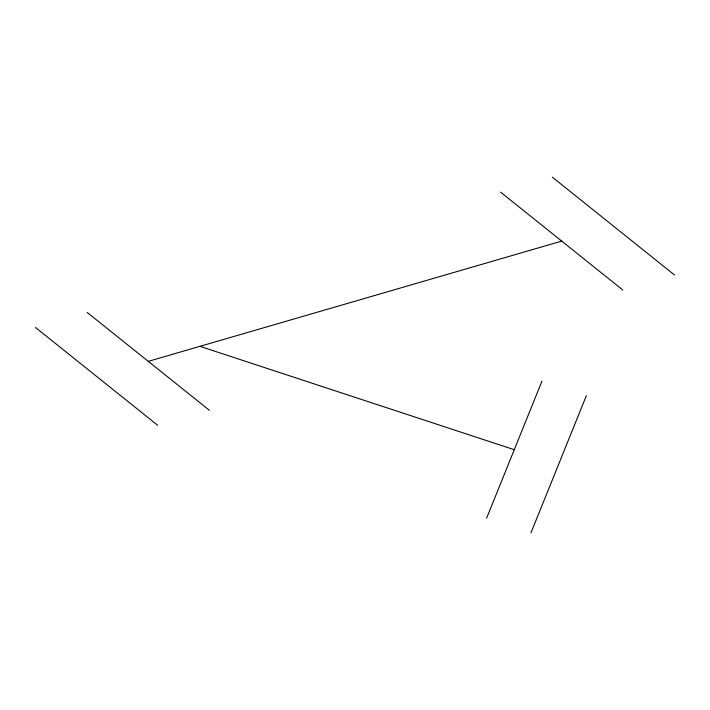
<?xml version="1.0" encoding="UTF-8"?>
<svg xmlns="http://www.w3.org/2000/svg" width="710" height="710" viewBox="0 0 710 710"><rect width="100%" height="100%" fill="white"/><g stroke="black" fill="none" stroke-linecap="round" stroke-linejoin="round"><path stroke-width="1.06" d="M486.581 518.256L541.961 381.137M530.956 532.846L586.345 395.727M148.275 361.363L561.725 241.098M199.954 346.338L514.271 449.696M552.309 177.154L674.5 274.983M500.63 192.188L622.821 290.017M87.179 312.453L209.37 410.282M35.5 327.488L157.691 425.317"/></g></svg>
